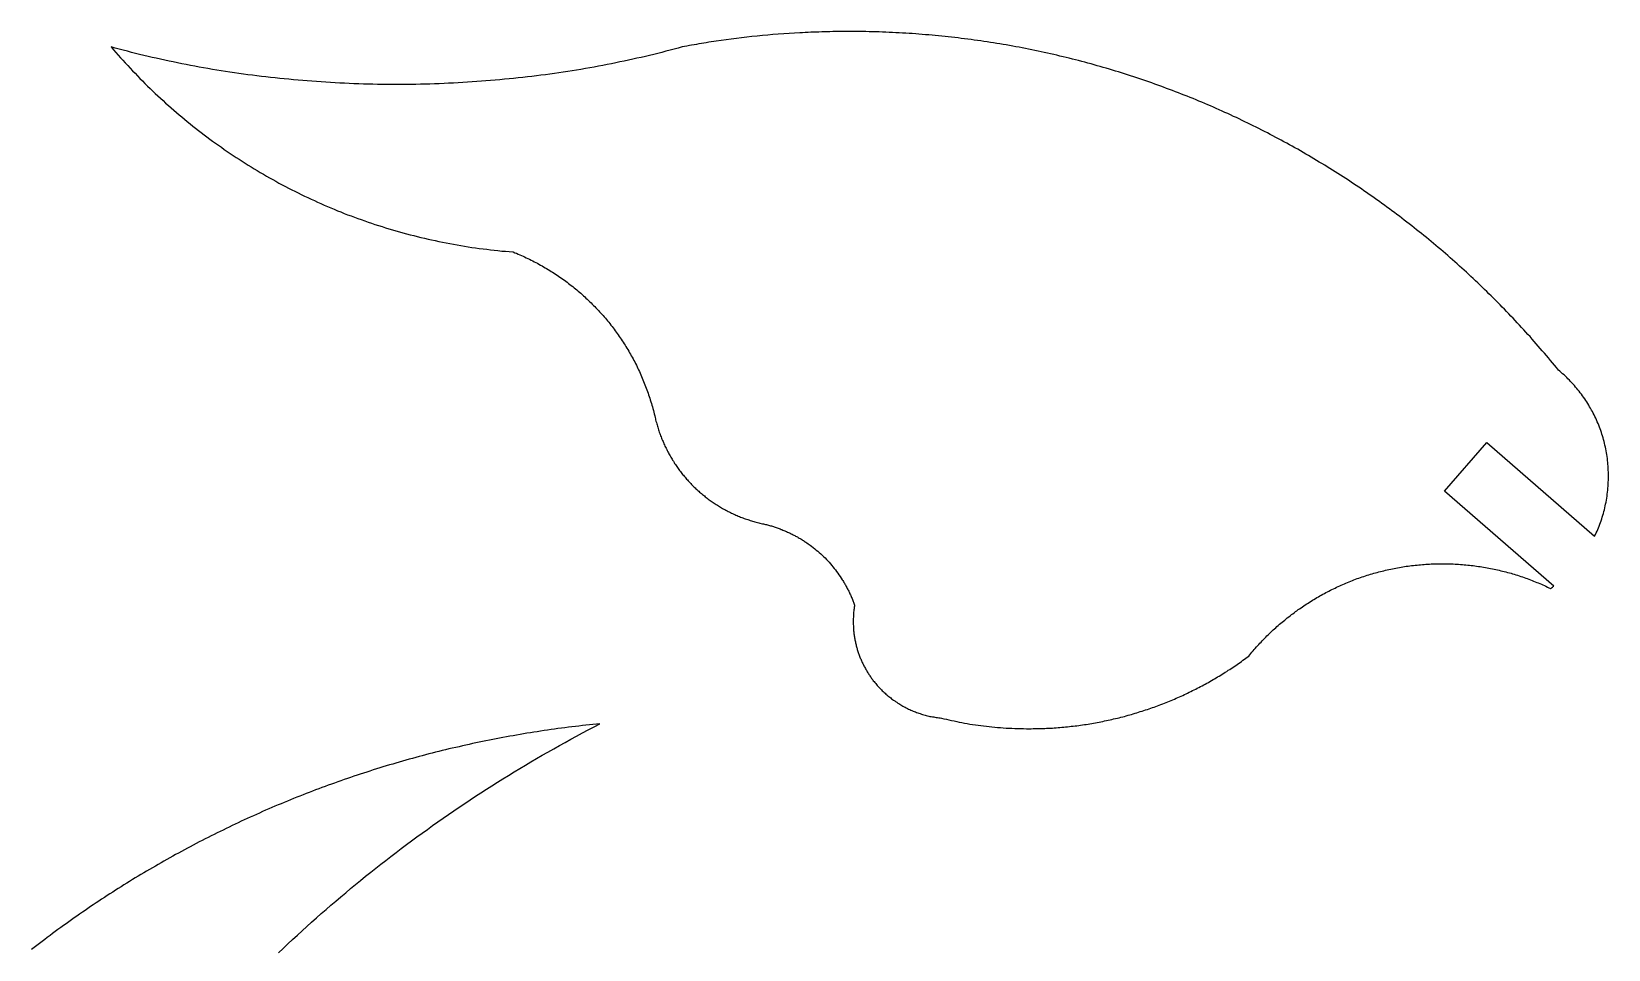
# Model space of a CAD drawing. Extents: x 25 to 747, y 34 to 1185.
# Drawn here: x 253.4 to 403.6, y 1097.3 to 1184.7 of the extents above; entities that cross this region are included whole.
import ezdxf

# ---------------------------------------------------------------- set-up
doc = ezdxf.new("R2010")
doc.units = 0
doc.layers.add('Default_Layer', color=1, linetype='CONTINUOUS')

msp = doc.modelspace()

# ---------------------------------------------------------------- linework, layer by layer
at = {"layer": 'Default_Layer'}
msp.add_lwpolyline([(402.33, 1136.63), (402.41, 1136.79), (402.48, 1136.95), (402.56, 1137.11), (402.63, 1137.27), (402.69, 1137.44), (402.76, 1137.6), (402.83, 1137.77), (402.89, 1137.94), (402.95, 1138.11), (403, 1138.28), (403.06, 1138.46), (403.11, 1138.63), (403.16, 1138.81), (403.21, 1138.98), (403.26, 1139.16), (403.3, 1139.34), (403.34, 1139.52), (403.38, 1139.7), (403.42, 1139.89), (403.45, 1140.07), (403.48, 1140.26), (403.51, 1140.44), (403.53, 1140.63), (403.56, 1140.82), (403.58, 1141.01), (403.6, 1141.2), (403.61, 1141.39), (403.62, 1141.58), (403.63, 1141.77), (403.64, 1141.97), (403.65, 1142.16), (403.65, 1142.36), (403.65, 1142.55), (403.64, 1142.74), (403.63, 1142.92), (403.62, 1143.11), (403.61, 1143.3), (403.6, 1143.49), (403.58, 1143.67), (403.56, 1143.86), (403.54, 1144.04), (403.51, 1144.23), (403.49, 1144.41), (403.46, 1144.59), (403.42, 1144.77), (403.39, 1144.95), (403.35, 1145.13), (403.31, 1145.31), (403.27, 1145.49), (403.23, 1145.66), (403.18, 1145.84), (403.13, 1146.01), (403.08, 1146.19), (403.02, 1146.36), (402.97, 1146.53), (402.91, 1146.7), (402.85, 1146.87), (402.78, 1147.04), (402.72, 1147.21), (402.65, 1147.38), (402.58, 1147.54), (402.51, 1147.71), (402.43, 1147.87), (402.36, 1148.03), (402.28, 1148.19), (402.2, 1148.35), (402.11, 1148.51), (402.03, 1148.66), (401.94, 1148.82), (401.85, 1148.97), (401.76, 1149.13), (401.67, 1149.28), (401.57, 1149.43), (401.48, 1149.58), (401.38, 1149.73), (401.28, 1149.87), (401.17, 1150.02), (401.07, 1150.16), (400.96, 1150.3), (400.85, 1150.44), (400.74, 1150.58), (400.63, 1150.72), (400.52, 1150.85), (400.4, 1150.99), (400.28, 1151.12), (400.16, 1151.25), (400.04, 1151.38), (399.92, 1151.51), (399.79, 1151.64), (399.67, 1151.76), (399.54, 1151.88), (399.41, 1152.01), (399.28, 1152.12), (399.15, 1152.24), (399.01, 1152.36), (398.87, 1152.47), (398.69, 1152.7), (398.5, 1152.93), (398.31, 1153.16), (398.12, 1153.39), (397.92, 1153.62), (397.73, 1153.85), (397.54, 1154.08), (397.34, 1154.3), (397.15, 1154.53), (396.95, 1154.75), (396.76, 1154.98), (396.56, 1155.2), (396.36, 1155.42), (396.17, 1155.65), (395.97, 1155.87), (395.77, 1156.09), (395.57, 1156.31), (395.37, 1156.53), (395.16, 1156.75), (394.96, 1156.97), (394.76, 1157.18), (394.55, 1157.4), (394.35, 1157.61), (394.14, 1157.83), (393.94, 1158.04), (393.73, 1158.26), (393.52, 1158.47), (393.31, 1158.68), (393.11, 1158.9), (392.9, 1159.11), (392.69, 1159.32), (392.47, 1159.53), (392.26, 1159.74), (392.05, 1159.94), (391.84, 1160.15), (391.62, 1160.36), (391.41, 1160.56), (391.19, 1160.77), (390.98, 1160.97), (390.76, 1161.18), (390.54, 1161.38), (390.33, 1161.58), (390.11, 1161.78), (389.89, 1161.98), (389.67, 1162.18), (389.45, 1162.38), (389.23, 1162.58), (389, 1162.78), (388.78, 1162.98), (388.56, 1163.17), (388.33, 1163.37), (388.11, 1163.56), (387.88, 1163.76), (387.66, 1163.95), (387.43, 1164.14), (387.21, 1164.33), (386.98, 1164.53), (386.75, 1164.72), (386.52, 1164.9), (386.29, 1165.09), (386.06, 1165.28), (385.83, 1165.47), (385.6, 1165.65), (385.36, 1165.84), (385.13, 1166.02), (384.9, 1166.21), (384.66, 1166.39), (384.43, 1166.57), (384.19, 1166.76), (383.96, 1166.94), (383.72, 1167.12), (383.48, 1167.3), (383.25, 1167.47), (383.01, 1167.65), (382.77, 1167.83), (382.53, 1168), (382.29, 1168.18), (382.05, 1168.35), (381.81, 1168.53), (381.56, 1168.7), (381.32, 1168.87), (381.08, 1169.04), (380.83, 1169.21), (380.59, 1169.38), (380.34, 1169.55), (380.1, 1169.72), (379.85, 1169.89), (379.6, 1170.05), (379.36, 1170.22), (379.11, 1170.38), (378.86, 1170.55), (378.61, 1170.71), (378.36, 1170.87), (378.11, 1171.03), (377.86, 1171.19), (377.61, 1171.35), (377.36, 1171.51), (377.1, 1171.67), (376.85, 1171.83), (376.6, 1171.98), (376.34, 1172.14), (376.09, 1172.29), (375.83, 1172.44), (375.57, 1172.6), (375.32, 1172.75), (375.06, 1172.9), (374.8, 1173.05), (374.54, 1173.2), (374.29, 1173.35), (374.03, 1173.5), (373.77, 1173.64), (373.51, 1173.79), (373.24, 1173.93), (372.98, 1174.08), (372.72, 1174.22), (372.46, 1174.36), (372.2, 1174.5), (371.93, 1174.64), (371.67, 1174.78), (371.4, 1174.92), (371.14, 1175.06), (370.87, 1175.2), (370.61, 1175.33), (370.34, 1175.47), (370.07, 1175.6), (369.8, 1175.74), (369.53, 1175.87), (369.27, 1176), (369, 1176.13), (368.73, 1176.26), (368.46, 1176.39), (368.19, 1176.52), (367.91, 1176.64), (367.64, 1176.77), (367.37, 1176.9), (367.1, 1177.02), (366.82, 1177.14), (366.55, 1177.27), (366.27, 1177.39), (366, 1177.51), (365.72, 1177.63), (365.45, 1177.75), (365.17, 1177.86), (364.89, 1177.98), (364.62, 1178.1), (364.34, 1178.21), (364.06, 1178.33), (363.78, 1178.44), (363.5, 1178.55), (363.22, 1178.66), (362.94, 1178.77), (362.66, 1178.88), (362.38, 1178.99), (362.1, 1179.1), (361.82, 1179.2), (361.54, 1179.31), (361.25, 1179.41), (360.97, 1179.52), (360.69, 1179.62), (360.4, 1179.72), (360.12, 1179.82), (359.83, 1179.92), (359.55, 1180.02), (359.26, 1180.12), (358.97, 1180.22), (358.69, 1180.31), (358.4, 1180.41), (358.11, 1180.5), (357.82, 1180.59), (357.53, 1180.69), (357.24, 1180.78), (356.95, 1180.87), (356.66, 1180.96), (356.37, 1181.04), (356.08, 1181.13), (355.79, 1181.22), (355.5, 1181.3), (355.21, 1181.39), (354.92, 1181.47), (354.62, 1181.55), (354.33, 1181.63), (354.04, 1181.71), (353.74, 1181.79), (353.45, 1181.87), (353.15, 1181.95), (352.86, 1182.02), (352.56, 1182.1), (352.26, 1182.17), (351.97, 1182.25), (351.67, 1182.32), (351.37, 1182.39), (351.08, 1182.46), (350.78, 1182.53), (350.48, 1182.6), (350.18, 1182.66), (349.88, 1182.73), (349.58, 1182.79), (349.28, 1182.86), (348.98, 1182.92), (348.68, 1182.98), (348.38, 1183.04), (348.08, 1183.1), (347.78, 1183.16), (347.47, 1183.22), (347.17, 1183.27), (346.87, 1183.33), (346.56, 1183.38), (346.26, 1183.44), (345.96, 1183.49), (345.65, 1183.54), (345.35, 1183.59), (345.04, 1183.64), (344.74, 1183.69), (344.43, 1183.73), (344.12, 1183.78), (343.82, 1183.83), (343.51, 1183.87), (343.2, 1183.91), (342.9, 1183.95), (342.59, 1183.99), (342.28, 1184.03), (341.97, 1184.07), (341.66, 1184.11), (341.35, 1184.15), (341.04, 1184.18), (340.73, 1184.21), (340.42, 1184.25), (340.11, 1184.28), (339.8, 1184.31), (339.49, 1184.34), (339.18, 1184.37), (338.87, 1184.4), (338.55, 1184.42), (338.24, 1184.45), (337.93, 1184.47), (337.62, 1184.49), (337.3, 1184.52), (336.99, 1184.54), (336.68, 1184.56), (336.36, 1184.58), (336.05, 1184.59), (335.73, 1184.61), (335.42, 1184.63), (335.1, 1184.64), (334.79, 1184.65), (334.47, 1184.66), (334.15, 1184.68), (333.84, 1184.68), (333.52, 1184.69), (333.2, 1184.7), (332.88, 1184.71), (332.57, 1184.71), (332.25, 1184.72), (331.93, 1184.72), (331.61, 1184.72), (331.29, 1184.72), (331.03, 1184.72), (330.77, 1184.72), (330.5, 1184.72), (330.24, 1184.72), (329.98, 1184.71), (329.71, 1184.71), (329.45, 1184.7), (329.19, 1184.7), (328.93, 1184.69), (328.67, 1184.68), (328.4, 1184.67), (328.14, 1184.67), (327.88, 1184.66), (327.62, 1184.65), (327.36, 1184.63), (327.1, 1184.62), (326.84, 1184.61), (326.59, 1184.6), (326.07, 1184.57), (325.55, 1184.54), (325.04, 1184.5), (324.53, 1184.47), (324.02, 1184.43), (323.52, 1184.38), (323.01, 1184.34), (322.51, 1184.29), (322.02, 1184.24), (321.52, 1184.18), (321.03, 1184.13), (320.54, 1184.07), (320.05, 1184.01), (319.57, 1183.94), (319.09, 1183.88), (318.61, 1183.81), (318.37, 1183.77), (318.13, 1183.73), (317.9, 1183.7), (317.66, 1183.66), (317.43, 1183.62), (317.2, 1183.58), (316.96, 1183.54), (316.73, 1183.5), (316.5, 1183.46), (316.27, 1183.42), (316.05, 1183.38), (315.82, 1183.34), (315.59, 1183.29), (315.37, 1183.25), (314.99, 1183.14), (314.6, 1183.04), (314.21, 1182.94), (313.82, 1182.84), (313.43, 1182.74), (313.04, 1182.64), (312.65, 1182.54), (312.25, 1182.45), (311.86, 1182.35), (311.46, 1182.26), (311.06, 1182.17), (310.66, 1182.08), (310.25, 1181.99), (309.85, 1181.9), (309.44, 1181.82), (309.03, 1181.73), (308.62, 1181.65), (308.21, 1181.57), (307.8, 1181.49), (307.39, 1181.42), (306.97, 1181.34), (306.56, 1181.27), (306.14, 1181.19), (305.72, 1181.12), (305.3, 1181.05), (304.88, 1180.99), (304.46, 1180.92), (304.04, 1180.85), (303.61, 1180.79), (303.19, 1180.73), (302.76, 1180.67), (302.33, 1180.61), (301.9, 1180.56), (301.47, 1180.5), (301.04, 1180.45), (300.61, 1180.4), (300.17, 1180.35), (299.74, 1180.3), (299.3, 1180.25), (298.87, 1180.21), (298.43, 1180.17), (297.99, 1180.13), (297.55, 1180.09), (297.11, 1180.05), (296.67, 1180.01), (296.23, 1179.98), (295.79, 1179.95), (295.34, 1179.92), (294.9, 1179.89), (294.45, 1179.86), (294.01, 1179.84), (293.56, 1179.81), (293.11, 1179.79), (292.67, 1179.77), (292.22, 1179.75), (291.77, 1179.74), (291.32, 1179.72), (290.87, 1179.71), (290.42, 1179.7), (289.97, 1179.69), (289.51, 1179.69), (289.06, 1179.68), (288.61, 1179.68), (288.16, 1179.68), (287.7, 1179.68), (287.25, 1179.68), (286.8, 1179.69), (286.34, 1179.69), (285.89, 1179.7), (285.44, 1179.71), (284.99, 1179.72), (284.54, 1179.74), (284.09, 1179.75), (283.64, 1179.77), (283.2, 1179.79), (282.75, 1179.81), (282.3, 1179.84), (281.86, 1179.86), (281.41, 1179.89), (280.97, 1179.92), (280.53, 1179.95), (280.08, 1179.98), (279.64, 1180.01), (279.2, 1180.05), (278.76, 1180.09), (278.32, 1180.13), (277.88, 1180.17), (277.44, 1180.21), (277.01, 1180.25), (276.57, 1180.3), (276.14, 1180.35), (275.7, 1180.4), (275.27, 1180.45), (274.84, 1180.5), (274.41, 1180.56), (273.98, 1180.61), (273.55, 1180.67), (273.13, 1180.73), (272.7, 1180.79), (272.27, 1180.85), (271.85, 1180.92), (271.43, 1180.99), (271.01, 1181.05), (270.59, 1181.12), (270.17, 1181.19), (269.75, 1181.27), (269.34, 1181.34), (268.92, 1181.42), (268.51, 1181.49), (268.1, 1181.57), (267.69, 1181.65), (267.28, 1181.73), (266.87, 1181.82), (266.46, 1181.9), (266.06, 1181.99), (265.66, 1182.08), (265.25, 1182.17), (264.85, 1182.26), (264.46, 1182.35), (264.06, 1182.45), (263.66, 1182.54), (263.27, 1182.64), (262.88, 1182.74), (262.49, 1182.84), (262.1, 1182.94), (261.71, 1183.04), (261.33, 1183.14), (260.94, 1183.25), (261.16, 1182.99), (261.39, 1182.74), (261.61, 1182.48), (261.84, 1182.23), (262.06, 1181.98), (262.29, 1181.73), (262.52, 1181.48), (262.75, 1181.23), (262.99, 1180.98), (263.22, 1180.74), (263.46, 1180.49), (263.69, 1180.25), (263.93, 1180.01), (264.17, 1179.77), (264.41, 1179.53), (264.66, 1179.3), (264.9, 1179.06), (265.15, 1178.83), (265.4, 1178.6), (265.64, 1178.37), (265.89, 1178.14), (266.14, 1177.91), (266.4, 1177.68), (266.65, 1177.46), (266.91, 1177.24), (267.16, 1177.01), (267.42, 1176.8), (267.68, 1176.58), (267.94, 1176.36), (268.2, 1176.15), (268.47, 1175.93), (268.73, 1175.72), (269, 1175.51), (269.26, 1175.3), (269.53, 1175.09), (269.8, 1174.89), (270.07, 1174.68), (270.35, 1174.48), (270.62, 1174.28), (270.89, 1174.08), (271.17, 1173.88), (271.45, 1173.69), (271.73, 1173.49), (272.01, 1173.3), (272.29, 1173.11), (272.57, 1172.92), (272.85, 1172.73), (273.14, 1172.55), (273.42, 1172.36), (273.71, 1172.18), (274, 1172), (274.29, 1171.82), (274.58, 1171.64), (274.87, 1171.47), (275.16, 1171.29), (275.46, 1171.12), (275.75, 1170.95), (276.05, 1170.78), (276.35, 1170.62), (276.64, 1170.45), (276.94, 1170.29), (277.24, 1170.12), (277.55, 1169.96), (277.85, 1169.81), (278.15, 1169.65), (278.46, 1169.5), (278.76, 1169.34), (279.07, 1169.19), (279.38, 1169.04), (279.69, 1168.9), (280, 1168.75), (280.31, 1168.61), (280.62, 1168.47), (280.94, 1168.33), (281.25, 1168.19), (281.57, 1168.05), (281.89, 1167.92), (282.2, 1167.79), (282.52, 1167.65), (282.84, 1167.53), (283.16, 1167.4), (283.48, 1167.27), (283.81, 1167.15), (284.13, 1167.03), (284.46, 1166.91), (284.78, 1166.8), (285.11, 1166.68), (285.44, 1166.57), (285.76, 1166.46), (286.09, 1166.35), (286.42, 1166.24), (286.76, 1166.13), (287.09, 1166.03), (287.42, 1165.93), (287.76, 1165.83), (288.09, 1165.73), (288.43, 1165.64), (288.76, 1165.54), (289.1, 1165.45), (289.44, 1165.36), (289.78, 1165.28), (290.12, 1165.19), (290.46, 1165.11), (290.8, 1165.03), (291.15, 1164.95), (291.49, 1164.87), (291.83, 1164.8), (292.18, 1164.72), (292.53, 1164.65), (292.87, 1164.59), (293.22, 1164.52), (293.57, 1164.45), (293.92, 1164.39), (294.27, 1164.33), (294.62, 1164.27), (294.97, 1164.22), (295.32, 1164.16), (295.68, 1164.11), (296.03, 1164.06), (296.39, 1164.02), (296.74, 1163.97), (297.1, 1163.93), (297.46, 1163.89), (297.81, 1163.85), (298.17, 1163.81), (298.53, 1163.78), (298.89, 1163.75), (299.25, 1163.72), (299.41, 1163.65), (299.57, 1163.59), (299.73, 1163.52), (299.88, 1163.45), (300.04, 1163.38), (300.2, 1163.31), (300.35, 1163.24), (300.51, 1163.17), (300.66, 1163.1), (300.81, 1163.02), (300.97, 1162.95), (301.12, 1162.87), (301.27, 1162.79), (301.42, 1162.72), (301.57, 1162.64), (301.72, 1162.56), (301.87, 1162.47), (302.01, 1162.39), (302.16, 1162.31), (302.31, 1162.22), (302.45, 1162.14), (302.6, 1162.05), (302.74, 1161.96), (302.88, 1161.87), (303.02, 1161.78), (303.17, 1161.69), (303.31, 1161.6), (303.45, 1161.51), (303.59, 1161.41), (303.72, 1161.32), (303.86, 1161.22), (304, 1161.12), (304.14, 1161.03), (304.27, 1160.93), (304.41, 1160.83), (304.54, 1160.73), (304.67, 1160.62), (304.8, 1160.52), (304.94, 1160.42), (305.07, 1160.31), (305.2, 1160.21), (305.32, 1160.1), (305.45, 1159.99), (305.58, 1159.88), (305.71, 1159.78), (305.83, 1159.67), (305.96, 1159.55), (306.08, 1159.44), (306.2, 1159.33), (306.32, 1159.22), (306.45, 1159.1), (306.57, 1158.98), (306.69, 1158.87), (306.8, 1158.75), (306.92, 1158.63), (307.04, 1158.51), (307.15, 1158.39), (307.27, 1158.27), (307.38, 1158.15), (307.5, 1158.03), (307.61, 1157.9), (307.72, 1157.78), (307.83, 1157.66), (307.94, 1157.53), (308.05, 1157.4), (308.16, 1157.27), (308.26, 1157.15), (308.37, 1157.02), (308.47, 1156.89), (308.58, 1156.76), (308.68, 1156.62), (308.78, 1156.49), (308.88, 1156.36), (308.98, 1156.22), (309.08, 1156.09), (309.18, 1155.95), (309.27, 1155.82), (309.37, 1155.68), (309.47, 1155.54), (309.56, 1155.4), (309.65, 1155.26), (309.74, 1155.12), (309.83, 1154.98), (309.92, 1154.84), (310.01, 1154.7), (310.1, 1154.56), (310.19, 1154.41), (310.27, 1154.27), (310.36, 1154.12), (310.44, 1153.98), (310.52, 1153.83), (310.61, 1153.68), (310.69, 1153.53), (310.76, 1153.39), (310.84, 1153.24), (310.92, 1153.09), (311, 1152.93), (311.07, 1152.78), (311.14, 1152.63), (311.22, 1152.48), (311.29, 1152.32), (311.36, 1152.17), (311.43, 1152.02), (311.5, 1151.86), (311.56, 1151.7), (311.63, 1151.55), (311.69, 1151.39), (311.76, 1151.23), (311.82, 1151.07), (311.88, 1150.91), (311.94, 1150.75), (312, 1150.59), (312.06, 1150.43), (312.12, 1150.27), (312.17, 1150.11), (312.23, 1149.94), (312.28, 1149.78), (312.33, 1149.62), (312.38, 1149.45), (312.43, 1149.29), (312.48, 1149.12), (312.53, 1148.95), (312.57, 1148.79), (312.62, 1148.62), (312.66, 1148.45), (312.71, 1148.28), (312.75, 1148.11), (312.79, 1147.94), (312.81, 1147.83), (312.84, 1147.71), (312.87, 1147.59), (312.91, 1147.47), (312.94, 1147.35), (312.97, 1147.24), (313, 1147.12), (313.04, 1147.01), (313.08, 1146.89), (313.11, 1146.78), (313.15, 1146.66), (313.19, 1146.55), (313.23, 1146.43), (313.27, 1146.32), (313.31, 1146.21), (313.35, 1146.1), (313.4, 1145.99), (313.44, 1145.88), (313.49, 1145.77), (313.54, 1145.66), (313.58, 1145.55), (313.63, 1145.44), (313.68, 1145.33), (313.73, 1145.22), (313.78, 1145.11), (313.83, 1145.01), (313.89, 1144.9), (313.94, 1144.8), (313.99, 1144.69), (314.05, 1144.59), (314.11, 1144.48), (314.16, 1144.38), (314.22, 1144.28), (314.28, 1144.17), (314.34, 1144.07), (314.4, 1143.97), (314.46, 1143.87), (314.53, 1143.77), (314.59, 1143.67), (314.65, 1143.57), (314.72, 1143.48), (314.78, 1143.38), (314.85, 1143.28), (314.92, 1143.19), (314.99, 1143.09), (315.05, 1143), (315.12, 1142.9), (315.2, 1142.81), (315.27, 1142.71), (315.34, 1142.62), (315.41, 1142.53), (315.49, 1142.44), (315.56, 1142.35), (315.64, 1142.26), (315.71, 1142.17), (315.79, 1142.08), (315.87, 1142), (315.94, 1141.91), (316.02, 1141.82), (316.1, 1141.74), (316.18, 1141.65), (316.26, 1141.57), (316.35, 1141.48), (316.43, 1141.4), (316.51, 1141.32), (316.6, 1141.24), (316.68, 1141.16), (316.77, 1141.08), (316.85, 1141), (316.94, 1140.92), (317.03, 1140.84), (317.12, 1140.77), (317.21, 1140.69), (317.3, 1140.62), (317.39, 1140.54), (317.48, 1140.47), (317.57, 1140.4), (317.66, 1140.32), (317.75, 1140.25), (317.85, 1140.18), (317.94, 1140.11), (318.04, 1140.04), (318.13, 1139.98), (318.23, 1139.91), (318.33, 1139.84), (318.42, 1139.78), (318.52, 1139.71), (318.62, 1139.65), (318.72, 1139.59), (318.82, 1139.52), (318.92, 1139.46), (319.02, 1139.4), (319.12, 1139.34), (319.22, 1139.28), (319.33, 1139.22), (319.43, 1139.17), (319.53, 1139.11), (319.64, 1139.06), (319.74, 1139), (319.85, 1138.95), (319.96, 1138.9), (320.06, 1138.84), (320.17, 1138.79), (320.28, 1138.74), (320.39, 1138.69), (320.49, 1138.65), (320.6, 1138.6), (320.71, 1138.55), (320.82, 1138.51), (320.94, 1138.46), (321.05, 1138.42), (321.16, 1138.38), (321.27, 1138.33), (321.38, 1138.29), (321.5, 1138.25), (321.61, 1138.22), (321.73, 1138.18), (321.84, 1138.14), (321.96, 1138.11), (322.07, 1138.07), (322.19, 1138.04), (322.3, 1138), (322.42, 1137.97), (322.54, 1137.94), (322.66, 1137.91), (322.78, 1137.88), (322.89, 1137.85), (323.01, 1137.83), (323.11, 1137.81), (323.21, 1137.78), (323.3, 1137.76), (323.4, 1137.74), (323.49, 1137.71), (323.59, 1137.69), (323.68, 1137.66), (323.78, 1137.63), (323.87, 1137.61), (323.96, 1137.58), (324.06, 1137.55), (324.15, 1137.52), (324.24, 1137.49), (324.33, 1137.46), (324.43, 1137.43), (324.52, 1137.39), (324.61, 1137.36), (324.7, 1137.33), (324.79, 1137.29), (324.88, 1137.26), (324.97, 1137.22), (325.06, 1137.19), (325.15, 1137.15), (325.23, 1137.11), (325.32, 1137.07), (325.41, 1137.03), (325.5, 1136.99), (325.58, 1136.95), (325.67, 1136.91), (325.76, 1136.87), (325.84, 1136.83), (325.93, 1136.78), (326.01, 1136.74), (326.1, 1136.7), (326.18, 1136.65), (326.27, 1136.61), (326.35, 1136.56), (326.43, 1136.51), (326.51, 1136.46), (326.6, 1136.42), (326.68, 1136.37), (326.76, 1136.32), (326.84, 1136.27), (326.92, 1136.22), (327, 1136.17), (327.08, 1136.11), (327.16, 1136.06), (327.24, 1136.01), (327.39, 1135.9), (327.55, 1135.79), (327.7, 1135.68), (327.85, 1135.56), (328, 1135.44), (328.14, 1135.32), (328.29, 1135.2), (328.43, 1135.08), (328.57, 1134.95), (328.71, 1134.82), (328.84, 1134.69), (328.98, 1134.56), (329.11, 1134.42), (329.24, 1134.29), (329.37, 1134.15), (329.49, 1134.01), (329.62, 1133.86), (329.74, 1133.72), (329.86, 1133.57), (329.98, 1133.42), (330.09, 1133.27), (330.2, 1133.12), (330.31, 1132.96), (330.42, 1132.81), (330.52, 1132.65), (330.63, 1132.49), (330.68, 1132.41), (330.73, 1132.32), (330.78, 1132.24), (330.83, 1132.16), (330.87, 1132.08), (330.92, 1131.99), (330.97, 1131.91), (331.01, 1131.83), (331.06, 1131.74), (331.1, 1131.66), (331.15, 1131.57), (331.19, 1131.49), (331.24, 1131.4), (331.28, 1131.32), (331.32, 1131.23), (331.36, 1131.14), (331.4, 1131.05), (331.44, 1130.97), (331.48, 1130.88), (331.52, 1130.79), (331.56, 1130.7), (331.59, 1130.61), (331.63, 1130.52), (331.67, 1130.43), (331.7, 1130.34), (331.73, 1130.25), (331.77, 1130.16), (331.8, 1130.07), (331.79, 1129.98), (331.77, 1129.89), (331.76, 1129.79), (331.75, 1129.7), (331.73, 1129.61), (331.72, 1129.51), (331.71, 1129.41), (331.7, 1129.32), (331.7, 1129.22), (331.69, 1129.12), (331.68, 1129.02), (331.68, 1128.92), (331.67, 1128.81), (331.67, 1128.71), (331.67, 1128.61), (331.67, 1128.51), (331.67, 1128.41), (331.67, 1128.31), (331.67, 1128.21), (331.68, 1128.11), (331.68, 1128.01), (331.69, 1127.91), (331.69, 1127.81), (331.7, 1127.72), (331.71, 1127.62), (331.72, 1127.52), (331.73, 1127.42), (331.74, 1127.33), (331.76, 1127.23), (331.77, 1127.13), (331.78, 1127.04), (331.8, 1126.94), (331.82, 1126.85), (331.83, 1126.75), (331.85, 1126.66), (331.87, 1126.57), (331.89, 1126.47), (331.91, 1126.38), (331.94, 1126.29), (331.96, 1126.19), (331.98, 1126.1), (332.01, 1126.01), (332.04, 1125.92), (332.06, 1125.83), (332.09, 1125.74), (332.12, 1125.65), (332.15, 1125.56), (332.18, 1125.47), (332.21, 1125.38), (332.24, 1125.29), (332.28, 1125.2), (332.31, 1125.12), (332.34, 1125.03), (332.38, 1124.94), (332.42, 1124.86), (332.45, 1124.77), (332.49, 1124.69), (332.53, 1124.6), (332.57, 1124.52), (332.61, 1124.43), (332.65, 1124.35), (332.69, 1124.27), (332.74, 1124.19), (332.78, 1124.11), (332.83, 1124.02), (332.87, 1123.94), (332.92, 1123.86), (332.96, 1123.78), (333.01, 1123.71), (333.06, 1123.63), (333.11, 1123.55), (333.16, 1123.47), (333.21, 1123.4), (333.26, 1123.32), (333.31, 1123.24), (333.37, 1123.17), (333.42, 1123.09), (333.47, 1123.02), (333.53, 1122.95), (333.58, 1122.87), (333.66, 1122.78), (333.73, 1122.69), (333.81, 1122.6), (333.88, 1122.51), (333.96, 1122.42), (334.04, 1122.33), (334.12, 1122.25), (334.2, 1122.16), (334.28, 1122.08), (334.36, 1121.99), (334.44, 1121.91), (334.53, 1121.83), (334.61, 1121.75), (334.7, 1121.67), (334.79, 1121.59), (334.87, 1121.51), (334.96, 1121.44), (335.05, 1121.36), (335.15, 1121.29), (335.24, 1121.22), (335.33, 1121.14), (335.42, 1121.07), (335.52, 1121.01), (335.62, 1120.94), (335.71, 1120.87), (335.81, 1120.81), (335.91, 1120.74), (336.01, 1120.68), (336.11, 1120.62), (336.21, 1120.56), (336.31, 1120.5), (336.41, 1120.44), (336.52, 1120.38), (336.62, 1120.33), (336.73, 1120.27), (336.83, 1120.22), (336.94, 1120.17), (337.05, 1120.12), (337.15, 1120.07), (337.26, 1120.02), (337.37, 1119.97), (337.48, 1119.93), (337.59, 1119.89), (337.71, 1119.84), (337.82, 1119.8), (337.93, 1119.76), (338.04, 1119.73), (338.16, 1119.69), (338.27, 1119.65), (338.39, 1119.62), (338.51, 1119.59), (338.62, 1119.56), (338.74, 1119.53), (338.86, 1119.5), (338.98, 1119.47), (339.1, 1119.45), (339.22, 1119.43), (339.34, 1119.41), (339.46, 1119.39), (339.58, 1119.37), (339.71, 1119.35), (339.83, 1119.33), (339.95, 1119.32), (340.08, 1119.31), (340.31, 1119.25), (340.55, 1119.19), (340.79, 1119.13), (341.04, 1119.08), (341.28, 1119.03), (341.53, 1118.97), (341.78, 1118.93), (342.03, 1118.88), (342.28, 1118.83), (342.53, 1118.79), (342.79, 1118.74), (343.05, 1118.7), (343.31, 1118.66), (343.57, 1118.63), (343.83, 1118.59), (344.09, 1118.56), (344.36, 1118.53), (344.62, 1118.5), (344.89, 1118.47), (345.16, 1118.44), (345.43, 1118.42), (345.7, 1118.4), (345.97, 1118.38), (346.24, 1118.36), (346.51, 1118.35), (346.79, 1118.33), (347.06, 1118.32), (347.34, 1118.31), (347.62, 1118.3), (347.89, 1118.3), (348.17, 1118.29), (348.45, 1118.29), (348.63, 1118.29), (348.82, 1118.3), (349, 1118.3), (349.19, 1118.3), (349.37, 1118.31), (349.55, 1118.31), (349.74, 1118.32), (349.92, 1118.32), (350.1, 1118.33), (350.28, 1118.34), (350.47, 1118.35), (350.65, 1118.36), (350.83, 1118.37), (351.01, 1118.39), (351.19, 1118.4), (351.37, 1118.41), (351.55, 1118.43), (351.73, 1118.45), (351.91, 1118.46), (352.09, 1118.48), (352.27, 1118.5), (352.45, 1118.52), (352.63, 1118.54), (352.81, 1118.56), (352.99, 1118.58), (353.17, 1118.61), (353.34, 1118.63), (353.52, 1118.66), (353.7, 1118.68), (353.88, 1118.71), (354.05, 1118.74), (354.23, 1118.77), (354.4, 1118.8), (354.58, 1118.83), (354.76, 1118.86), (354.93, 1118.89), (355.11, 1118.92), (355.28, 1118.96), (355.45, 1118.99), (355.63, 1119.03), (355.8, 1119.06), (355.97, 1119.1), (356.15, 1119.14), (356.32, 1119.18), (356.49, 1119.22), (356.66, 1119.26), (356.84, 1119.3), (357.01, 1119.34), (357.18, 1119.39), (357.35, 1119.43), (357.52, 1119.47), (357.69, 1119.52), (357.86, 1119.57), (358.03, 1119.61), (358.19, 1119.66), (358.36, 1119.71), (358.53, 1119.76), (358.7, 1119.81), (358.87, 1119.86), (359.03, 1119.92), (359.2, 1119.97), (359.37, 1120.02), (359.53, 1120.08), (359.7, 1120.13), (359.86, 1120.19), (360.03, 1120.24), (360.19, 1120.3), (360.35, 1120.36), (360.52, 1120.42), (360.68, 1120.48), (360.84, 1120.54), (361, 1120.6), (361.17, 1120.67), (361.33, 1120.73), (361.49, 1120.79), (361.65, 1120.86), (361.81, 1120.92), (361.97, 1120.99), (362.13, 1121.06), (362.29, 1121.12), (362.44, 1121.19), (362.6, 1121.26), (362.76, 1121.33), (362.92, 1121.4), (363.07, 1121.47), (363.23, 1121.54), (363.39, 1121.62), (363.54, 1121.69), (363.7, 1121.77), (363.85, 1121.84), (364, 1121.92), (364.16, 1121.99), (364.31, 1122.07), (364.46, 1122.15), (364.62, 1122.23), (364.77, 1122.31), (364.92, 1122.39), (365.07, 1122.47), (365.22, 1122.55), (365.37, 1122.63), (365.52, 1122.71), (365.67, 1122.8), (365.82, 1122.88), (365.96, 1122.97), (366.11, 1123.05), (366.26, 1123.14), (366.4, 1123.23), (366.55, 1123.31), (366.69, 1123.4), (366.84, 1123.49), (366.98, 1123.58), (367.13, 1123.67), (367.27, 1123.76), (367.41, 1123.86), (367.56, 1123.95), (367.7, 1124.04), (367.84, 1124.13), (367.98, 1124.23), (368.12, 1124.32), (368.26, 1124.42), (368.4, 1124.52), (368.54, 1124.61), (368.68, 1124.71), (368.81, 1124.81), (368.95, 1124.91), (369.09, 1125.01), (369.22, 1125.11), (369.36, 1125.21), (369.46, 1125.34), (369.56, 1125.46), (369.67, 1125.58), (369.77, 1125.71), (369.88, 1125.83), (369.99, 1125.95), (370.1, 1126.08), (370.21, 1126.2), (370.32, 1126.32), (370.43, 1126.44), (370.54, 1126.55), (370.65, 1126.67), (370.76, 1126.79), (370.87, 1126.9), (370.99, 1127.02), (371.1, 1127.13), (371.22, 1127.25), (371.34, 1127.36), (371.45, 1127.47), (371.57, 1127.58), (371.69, 1127.7), (371.81, 1127.8), (371.93, 1127.91), (372.05, 1128.02), (372.17, 1128.13), (372.3, 1128.24), (372.42, 1128.34), (372.54, 1128.45), (372.67, 1128.55), (372.79, 1128.65), (372.92, 1128.76), (373.04, 1128.86), (373.17, 1128.96), (373.3, 1129.06), (373.43, 1129.16), (373.56, 1129.25), (373.69, 1129.35), (373.82, 1129.45), (373.95, 1129.54), (374.08, 1129.64), (374.21, 1129.73), (374.35, 1129.82), (374.48, 1129.92), (374.62, 1130.01), (374.75, 1130.1), (374.89, 1130.19), (375.02, 1130.27), (375.16, 1130.36), (375.3, 1130.45), (375.44, 1130.53), (375.58, 1130.62), (375.72, 1130.7), (375.86, 1130.78), (376, 1130.87), (376.14, 1130.95), (376.28, 1131.03), (376.42, 1131.11), (376.57, 1131.18), (376.71, 1131.26), (376.86, 1131.34), (377, 1131.41), (377.15, 1131.49), (377.29, 1131.56), (377.44, 1131.63), (377.59, 1131.7), (377.73, 1131.77), (377.88, 1131.84), (378.03, 1131.91), (378.18, 1131.98), (378.33, 1132.04), (378.48, 1132.11), (378.63, 1132.17), (378.78, 1132.23), (378.94, 1132.3), (379.09, 1132.36), (379.24, 1132.42), (379.39, 1132.48), (379.55, 1132.53), (379.7, 1132.59), (379.86, 1132.65), (380.01, 1132.7), (380.17, 1132.75), (380.33, 1132.81), (380.48, 1132.86), (380.64, 1132.91), (380.8, 1132.96), (380.96, 1133.01), (381.12, 1133.05), (381.28, 1133.1), (381.44, 1133.15), (381.6, 1133.19), (381.76, 1133.23), (381.92, 1133.27), (382.08, 1133.31), (382.24, 1133.35), (382.4, 1133.39), (382.57, 1133.43), (382.73, 1133.47), (382.89, 1133.5), (383.06, 1133.54), (383.22, 1133.57), (383.39, 1133.6), (383.55, 1133.63), (383.72, 1133.66), (383.88, 1133.69), (384.05, 1133.72), (384.22, 1133.74), (384.38, 1133.77), (384.55, 1133.79), (384.72, 1133.81), (384.89, 1133.83), (385.06, 1133.85), (385.23, 1133.87), (385.4, 1133.89), (385.57, 1133.91), (385.74, 1133.92), (385.91, 1133.94), (386.08, 1133.95), (386.25, 1133.96), (386.42, 1133.97), (386.59, 1133.98), (386.76, 1133.99), (386.94, 1133.99), (387.11, 1134), (387.28, 1134), (387.45, 1134.01), (387.63, 1134.01), (387.8, 1134.01), (387.98, 1134.01), (388.15, 1134.01), (388.33, 1134), (388.5, 1134), (388.68, 1133.99), (388.85, 1133.99), (389.03, 1133.98), (389.2, 1133.97), (389.37, 1133.96), (389.54, 1133.95), (389.72, 1133.93), (389.89, 1133.92), (390.06, 1133.9), (390.23, 1133.89), (390.4, 1133.87), (390.57, 1133.85), (390.74, 1133.83), (390.91, 1133.81), (391.08, 1133.79), (391.25, 1133.76), (391.42, 1133.74), (391.58, 1133.71), (391.75, 1133.69), (391.92, 1133.66), (392.08, 1133.63), (392.25, 1133.6), (392.41, 1133.57), (392.58, 1133.53), (392.74, 1133.5), (392.91, 1133.46), (393.07, 1133.43), (393.23, 1133.39), (393.4, 1133.35), (393.56, 1133.31), (393.72, 1133.27), (393.88, 1133.23), (394.04, 1133.19), (394.2, 1133.14), (394.36, 1133.1), (394.51, 1133.05), (394.67, 1133.01), (394.83, 1132.96), (394.98, 1132.91), (395.14, 1132.86), (395.3, 1132.81), (395.45, 1132.76), (395.6, 1132.7), (395.76, 1132.65), (395.91, 1132.59), (396.06, 1132.54), (396.21, 1132.48), (396.36, 1132.42), (396.51, 1132.36), (396.66, 1132.3), (396.81, 1132.24), (396.96, 1132.18), (397.1, 1132.12), (397.25, 1132.06), (397.4, 1131.99), (397.54, 1131.93), (397.68, 1131.86), (397.83, 1131.79), (397.97, 1131.72), (398.11, 1131.65), (398.21, 1131.73), (398.3, 1131.79), (398.37, 1131.84), (398.43, 1131.89), (388.01, 1140.94), (392.04, 1145.57), (402.33, 1136.63)], close=True, dxfattribs=at)
msp.add_lwpolyline([(276.9, 1096.93), (277.34, 1097.36), (277.79, 1097.78), (278.24, 1098.2), (278.69, 1098.61), (279.14, 1099.03), (279.59, 1099.44), (280.05, 1099.85), (280.51, 1100.26), (280.97, 1100.67), (281.43, 1101.07), (281.89, 1101.47), (282.36, 1101.87), (282.83, 1102.27), (283.3, 1102.67), (283.77, 1103.06), (284.24, 1103.45), (284.72, 1103.84), (285.2, 1104.23), (285.68, 1104.61), (286.16, 1104.99), (286.64, 1105.38), (287.13, 1105.75), (287.61, 1106.13), (288.1, 1106.5), (288.59, 1106.88), (289.09, 1107.25), (289.58, 1107.61), (290.08, 1107.98), (290.58, 1108.34), (291.08, 1108.7), (291.58, 1109.06), (292.09, 1109.42), (292.59, 1109.77), (293.1, 1110.12), (293.61, 1110.47), (294.12, 1110.82), (294.64, 1111.17), (295.15, 1111.51), (295.67, 1111.85), (296.19, 1112.19), (296.71, 1112.52), (297.24, 1112.86), (297.76, 1113.19), (298.29, 1113.52), (298.82, 1113.85), (299.35, 1114.17), (299.88, 1114.49), (300.42, 1114.81), (300.95, 1115.13), (301.49, 1115.45), (302.03, 1115.76), (302.57, 1116.07), (303.12, 1116.38), (303.66, 1116.69), (304.21, 1116.99), (304.76, 1117.29), (305.31, 1117.59), (305.86, 1117.89), (306.41, 1118.18), (306.97, 1118.47), (307.53, 1118.76), (307.19, 1118.73), (306.86, 1118.7), (306.52, 1118.66), (306.19, 1118.62), (305.86, 1118.59), (305.52, 1118.55), (305.19, 1118.51), (304.86, 1118.47), (304.53, 1118.43), (304.19, 1118.39), (303.86, 1118.34), (303.53, 1118.3), (303.2, 1118.25), (302.87, 1118.21), (302.54, 1118.16), (302.21, 1118.11), (301.88, 1118.06), (301.55, 1118.01), (301.23, 1117.96), (300.9, 1117.91), (300.57, 1117.86), (300.24, 1117.8), (299.92, 1117.75), (299.59, 1117.69), (299.26, 1117.63), (298.94, 1117.57), (298.61, 1117.52), (298.29, 1117.45), (297.96, 1117.39), (297.64, 1117.33), (297.31, 1117.27), (296.99, 1117.2), (296.67, 1117.14), (296.34, 1117.07), (296.02, 1117.01), (295.7, 1116.94), (295.38, 1116.87), (295.06, 1116.8), (294.74, 1116.73), (294.42, 1116.66), (294.1, 1116.58), (293.78, 1116.51), (293.46, 1116.44), (293.14, 1116.36), (292.82, 1116.28), (292.5, 1116.21), (292.18, 1116.13), (291.87, 1116.05), (291.55, 1115.97), (291.23, 1115.89), (290.92, 1115.8), (290.6, 1115.72), (290.29, 1115.64), (289.97, 1115.55), (289.66, 1115.47), (289.34, 1115.38), (289.03, 1115.29), (288.72, 1115.2), (288.4, 1115.11), (288.09, 1115.02), (287.78, 1114.93), (287.47, 1114.84), (287.16, 1114.74), (286.85, 1114.65), (286.54, 1114.55), (286.23, 1114.46), (285.92, 1114.36), (285.61, 1114.26), (285.3, 1114.16), (284.99, 1114.06), (284.69, 1113.96), (284.38, 1113.86), (284.07, 1113.76), (283.77, 1113.66), (283.46, 1113.55), (283.15, 1113.45), (282.85, 1113.34), (282.55, 1113.23), (282.24, 1113.12), (281.94, 1113.01), (281.64, 1112.9), (281.33, 1112.79), (281.03, 1112.68), (280.73, 1112.57), (280.43, 1112.46), (280.13, 1112.34), (279.83, 1112.23), (279.53, 1112.11), (279.23, 1111.99), (278.93, 1111.88), (278.63, 1111.76), (278.33, 1111.64), (278.03, 1111.52), (277.74, 1111.4), (277.44, 1111.27), (277.14, 1111.15), (276.85, 1111.03), (276.55, 1110.9), (276.26, 1110.77), (275.97, 1110.65), (275.67, 1110.52), (275.38, 1110.39), (275.09, 1110.26), (274.79, 1110.13), (274.5, 1110), (274.21, 1109.87), (273.92, 1109.74), (273.63, 1109.6), (273.34, 1109.47), (273.05, 1109.33), (272.76, 1109.2), (272.47, 1109.06), (272.19, 1108.92), (271.9, 1108.78), (271.61, 1108.64), (271.32, 1108.5), (271.04, 1108.36), (270.75, 1108.22), (270.47, 1108.08), (270.18, 1107.93), (269.9, 1107.79), (269.62, 1107.64), (269.33, 1107.5), (269.05, 1107.35), (268.77, 1107.2), (268.49, 1107.05), (268.21, 1106.9), (267.93, 1106.75), (267.65, 1106.6), (267.37, 1106.45), (267.09, 1106.3), (266.81, 1106.14), (266.54, 1105.99), (266.26, 1105.83), (265.98, 1105.68), (265.71, 1105.52), (265.43, 1105.36), (265.16, 1105.21), (264.88, 1105.05), (264.61, 1104.89), (264.33, 1104.72), (264.06, 1104.56), (263.79, 1104.4), (263.52, 1104.24), (263.25, 1104.07), (262.98, 1103.91), (262.71, 1103.74), (262.44, 1103.58), (262.17, 1103.41), (261.9, 1103.24), (261.63, 1103.07), (261.36, 1102.9), (261.1, 1102.73), (260.83, 1102.56), (260.56, 1102.39), (260.3, 1102.21), (260.04, 1102.04), (259.77, 1101.87), (259.51, 1101.69), (259.24, 1101.51), (258.98, 1101.34), (258.72, 1101.16), (258.46, 1100.98), (258.2, 1100.8), (257.94, 1100.62), (257.68, 1100.44), (257.42, 1100.26), (257.16, 1100.08), (256.9, 1099.9), (256.65, 1099.71), (256.39, 1099.53), (256.14, 1099.34), (255.88, 1099.16), (255.62, 1098.97), (255.37, 1098.78), (255.12, 1098.59), (254.86, 1098.4), (254.61, 1098.21), (254.36, 1098.02), (254.11, 1097.83), (253.86, 1097.64), (253.61, 1097.45), (253.36, 1097.25)], dxfattribs=at)

doc.saveas('drawing.dxf')
